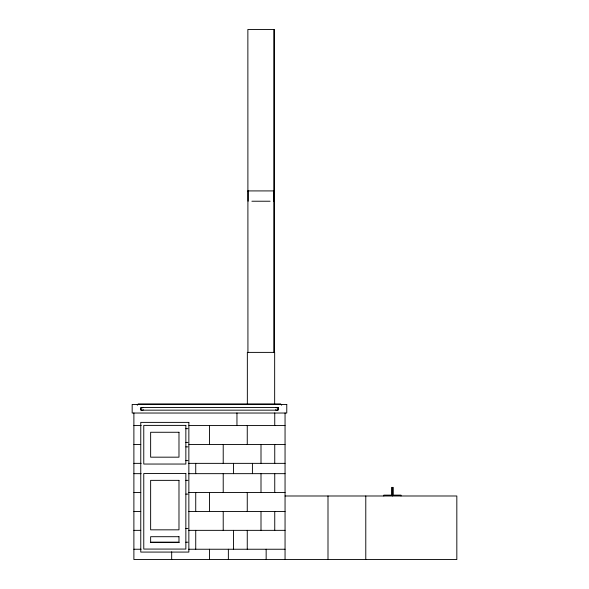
<?xml version="1.0" encoding="UTF-8"?>
<svg xmlns="http://www.w3.org/2000/svg" width="589" height="589" viewBox="0 0 589 589"><rect width="100%" height="100%" fill="white"/><g stroke="black" fill="none" stroke-linecap="round" stroke-linejoin="round"><path stroke-width="0.88" d="M247.866 190.917L274.143 190.917M251.893 201.224L270.115 201.224M273.384 201.224L273.885 201.224L273.885 190.917M138.157 403.921L280.732 403.921M133.887 425.567L141.25 425.567M188.988 425.567L285.054 425.567M185.852 428.659L187.913 428.659M185.852 442.398L187.913 442.398M133.887 444.459L140.764 444.459M188.988 444.459L285.054 444.459M185.852 446.867L187.913 446.867M185.852 460.605L187.913 460.605M133.887 463.359L141.161 463.359M188.451 463.359L285.054 463.359M133.887 473.659L141.161 473.659M188.451 473.659L285.054 473.659M185.852 480.359L187.913 480.359M133.887 492.559L140.764 492.559M188.855 492.559L285.054 492.559M185.852 494.105L187.913 494.105M285.054 495.99L456.828 495.99L456.828 559.55L133.887 559.55L133.887 412.97M133.887 511.451L140.764 511.451M188.855 511.451L285.054 511.451M185.852 528.458L187.913 528.458M133.887 530.35L140.764 530.35M188.855 530.35L285.054 530.35M185.852 542.204L187.913 542.204M150.342 542.373L179.277 542.373M133.887 549.242L141.088 549.242M188.774 549.242L285.054 549.242M400.999 495.99L400.999 495.135L393.268 495.135L393.268 487.405L391.552 487.405L391.552 495.135L383.822 495.135L383.822 495.99M392.414 487.405L392.414 495.99M365.784 495.99L365.784 559.55M327.999 495.99L327.999 559.55M285.054 412.97L285.054 559.55M281.616 404.437L281.616 405.298M274.746 412.97L274.746 425.567M274.746 444.459L274.746 463.359M274.746 473.659L274.746 492.559M274.746 511.451L274.746 530.35M274.658 403.921L274.658 352.391L247.351 352.391L247.351 403.921M274.143 352.391L274.143 29.45L247.866 29.45L247.932 352.391M274.076 29.45L274.076 352.391M266.154 549.242L266.154 559.55M261.001 444.459L261.001 463.359M261.001 473.659L261.001 492.559M261.001 511.451L261.001 530.35M252.416 463.359L252.416 473.659M248.124 190.917L248.124 201.224M247.262 425.567L247.262 444.459M247.262 492.559L247.262 511.451M247.262 530.35L247.262 549.242M236.955 412.97L236.955 425.567M233.516 463.359L233.516 473.659M233.516 530.35L233.516 549.242M228.363 549.242L228.363 559.55M223.216 444.459L223.216 463.359M223.216 473.659L223.216 492.559M223.216 511.451L223.216 530.35M209.47 425.567L209.47 444.459M209.47 492.559L209.47 511.451M209.47 549.242L209.47 559.55M195.732 463.359L195.732 473.659M195.732 492.559L195.732 511.451M195.732 530.35L195.732 549.242M171.679 551.819L171.679 559.55M137.325 404.437L137.325 405.298M275.615 409.716A1.377 1.377 0 0 0 278.133 408.67L278.001 408.339A1.377 1.377 0 0 0 277.78 408.052M276.123 407.838A1.377 1.377 0 0 1 277.493 407.838M143.326 409.716A1.377 1.377 0 0 1 140.808 408.67L140.948 408.339A1.377 1.377 0 0 1 141.161 408.052M141.448 407.838A1.377 1.377 0 0 1 142.825 407.838M286.769 404.437L132.172 404.437L132.172 413.029L286.769 413.029L286.769 404.437M278.185 407.441L140.764 407.441L140.764 410.165L278.185 410.165L278.185 407.441M188.855 422.387L140.764 422.387L140.764 552.077L188.855 552.077L188.855 422.387M185.852 425.391L143.768 425.391L143.768 464.044L185.852 464.044L185.852 425.391M178.982 432.267L150.637 432.267L150.637 457.174L178.982 457.174L178.982 432.267M185.852 473.49L143.768 473.49L143.768 549.073L185.852 549.073L185.852 473.49M178.982 480.359L150.637 480.359L150.637 529.835L178.982 529.835L178.982 480.359M178.982 536.704L150.637 536.704L150.637 542.204L178.982 542.204L178.982 536.704"/></g></svg>
